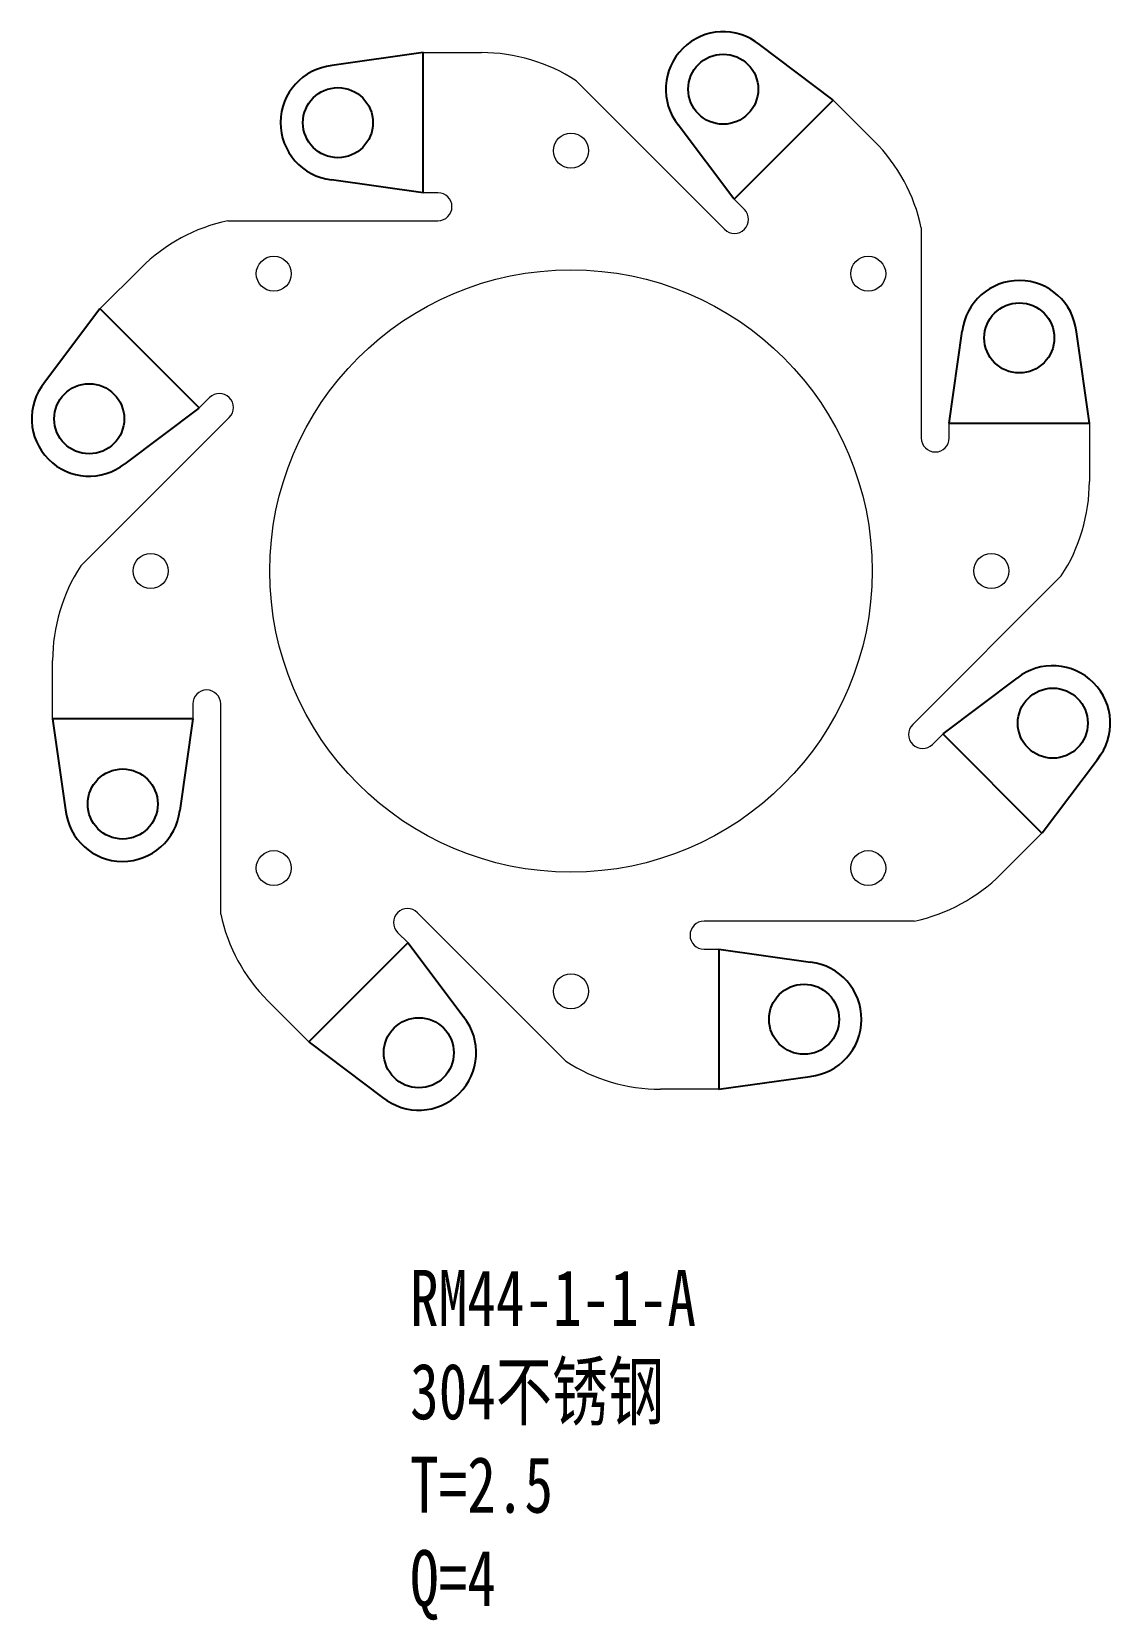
# Model space of a CAD drawing. Header units: millimetres. Extents: x 33 to 1129, y -1950 to 193.
# Drawn here: x 534.3 to 611.3, y -1950.4 to -1837 of the extents above; entities that cross this region are included whole.
import ezdxf

# ---------------------------------------------------------------- set-up
doc = ezdxf.new("R2010")
doc.units = ezdxf.units.MM

msp = doc.modelspace()

# ---------------------------------------------------------------- linework, layer by layer
for p, q in [((591.47482, -1841.86715), (586.22003, -1837.91661)), ((562.2212, -1838.49165), (555.71204, -1839.4139)), ((584.40375, -1848.93822), (580.42457, -1843.64769)), ((562.2212, -1848.49165), (555.66651, -1847.56439)), ((539.14892, -1856.79025), (535.19838, -1862.04504)), ((599.77342, -1864.93943), (600.70068, -1858.38475)), ((609.77342, -1864.93943), (608.85118, -1858.43028)), ((546.21999, -1863.86132), (540.92946, -1867.84051)), ((599.77342, -1864.93943), (609.77342, -1864.93943)), ((599.32685, -1887.12199), (604.61739, -1883.1428)), ((535.77342, -1886.04388), (536.69566, -1892.55303)), ((545.77342, -1886.04388), (544.84616, -1892.59856)), ((606.39792, -1894.19306), (610.34846, -1888.93827)), ((561.14309, -1902.04509), (565.12228, -1907.33562)), ((583.32565, -1902.49165), (589.88033, -1903.41891)), ((554.07202, -1909.11615), (559.32681, -1913.0667)), ((583.32565, -1912.49165), (589.8348, -1911.56941))]:
    msp.add_line(p, q)
at = {"color": 7, "linetype": 'Continuous', "lineweight": 15}
for p, q in [((562.2212, -1838.49165), (566.38055, -1838.49165)), ((573.13058, -1840.49348), (583.73718, -1851.10008)), ((591.47482, -1841.86715), (594.41593, -1844.80826)), ((563.27852, -1848.49165), (562.2212, -1848.49165)), ((585.1514, -1849.68586), (584.40375, -1848.93822)), ((548.27852, -1850.49165), (563.27852, -1850.49165)), ((597.77342, -1850.99676), (597.77342, -1865.99676)), ((539.14892, -1856.79025), (542.09003, -1853.84914)), ((546.96763, -1863.11368), (546.21999, -1863.86132)), ((537.77524, -1875.13449), (548.38185, -1864.52789)), ((599.77342, -1865.99676), (599.77342, -1864.93943)), ((609.77342, -1864.93943), (609.77342, -1869.09879)), ((607.7716, -1875.84882), (597.165, -1886.45542)), ((535.77342, -1886.04388), (535.77342, -1881.88452)), ((545.77342, -1884.98655), (545.77342, -1886.04388)), ((547.77342, -1899.98655), (547.77342, -1884.98655)), ((598.57921, -1887.86963), (599.32685, -1887.12199)), ((606.39792, -1894.19306), (603.45681, -1897.13416)), ((572.41626, -1910.48983), (561.80966, -1899.88323)), ((560.39544, -1901.29744), (561.14309, -1902.04509)), ((597.26832, -1900.49165), (582.26832, -1900.49165)), ((582.26832, -1902.49165), (583.32565, -1902.49165)), ((554.07202, -1909.11615), (551.13091, -1906.17504)), ((583.32565, -1912.49165), (579.16629, -1912.49165))]:
    msp.add_line(p, q, dxfattribs=at)
at = {"color": 6}
for p, q in [((562.22852, -1848.49165), (562.22852, -1838.49165)), ((584.40894, -1848.9434), (591.48, -1841.87233)), ((546.22517, -1863.85614), (539.1541, -1856.78507)), ((599.77342, -1864.94676), (609.77342, -1864.94676)), ((545.77342, -1886.03655), (535.77342, -1886.03655)), ((599.32167, -1887.12717), (606.39274, -1894.19824)), ((561.13791, -1902.03991), (554.06684, -1909.11097)), ((583.31832, -1902.49165), (583.31832, -1912.49165))]:
    msp.add_line(p, q, dxfattribs=at)
for centre in [(583.63819, -1841.10159), (556.13852, -1843.49165), (604.77342, -1858.85676), (538.38336, -1864.62689), (607.16349, -1886.35642), (540.77342, -1892.12655), (589.40832, -1907.49165), (561.90865, -1909.88172)]:
    msp.add_circle(centre, 2.5)
at = {"color": 7, "linetype": 'Continuous', "lineweight": 15}
for centre, radius in [((572.77342, -1845.49165), 1.25), ((551.56022, -1854.27845), 1.25), ((593.98662, -1854.27845), 1.25), ((572.77342, -1875.49165), 21.5), ((542.77342, -1875.49165), 1.25), ((602.77342, -1875.49165), 1.25), ((551.56022, -1896.70486), 1.25), ((593.98662, -1896.70486), 1.25), ((572.77342, -1905.49165), 1.25)]:
    msp.add_circle(centre, radius, dxfattribs=at)
for centre, start, end in [((583.63819, -1841.10159), 50.9706842, 218.3892083), ((556.13852, -1843.49165), 95.9706842, 263.3892083), ((604.77342, -1858.85676), 5.9706842, 173.3892083), ((538.38336, -1864.62689), 140.9706842, 308.3892083), ((607.16349, -1886.35642), 320.9706842, 128.3892083), ((540.77342, -1892.12655), 185.9706842, 353.3892083), ((589.40832, -1907.49165), 275.9706842, 83.3892083), ((561.90865, -1909.88172), 230.9706842, 38.3892083)]:
    msp.add_arc(centre, 4.1, start, end)
for centre, radius, start, end in [((566.38055, -1850.87292), 12.38127, 56.9629748, 90), ((585.66105, -1853.56314), 12.38127, 11.9629748, 45), ((563.27852, -1849.49165), 1, 270, 90), ((550.84491, -1862.60402), 12.38127, 101.9629748, 135), ((584.44429, -1850.39297), 1, 225, 45), ((547.67474, -1863.82078), 1, 315, 135), ((598.77342, -1865.99676), 1, 180, 0), ((597.39216, -1869.09879), 12.38127, 326.9629748, 0), ((548.15469, -1881.88452), 12.38127, 146.9629748, 180), ((546.77342, -1884.98655), 1, 0, 180), ((597.8721, -1887.16252), 1, 135, 315), ((594.70194, -1888.37929), 12.38127, 281.9629748, 315), ((559.88579, -1897.42017), 12.38127, 191.9629748, 225), ((561.10255, -1900.59034), 1, 45, 225), ((582.26832, -1901.49165), 1, 90, 270), ((579.16629, -1900.11039), 12.38127, 236.9629748, 270)]:
    msp.add_arc(centre, radius, start, end, dxfattribs=at)

# ---------------------------------------------------------------- texts
at = {"insert": (561.28926, -1925.38085), "char_height": 4, "attachment_point": 1}
msp.add_mtext_dynamic_manual_height_columns('{\\fHYSWLongFangSong|b0|i0|c134|p2;RM44-1-1-A\\P304不锈钢\\PT=2.5\\PQ=4}', width=235.0609184, gutter_width=1.2005, heights=[0], dxfattribs=at)

doc.saveas('drawing.dxf')
